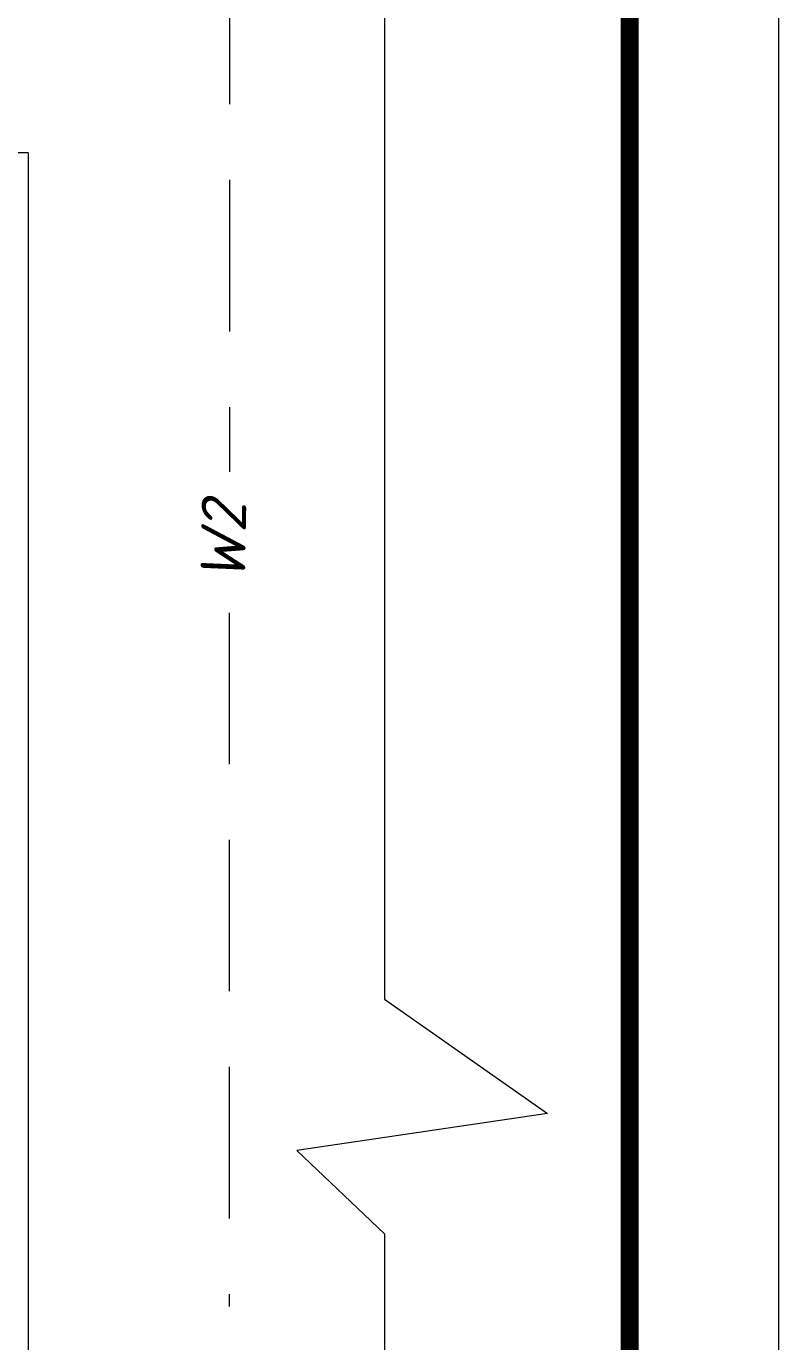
# Model space of a CAD drawing. Header units: millimetres. Extents: x 27137 to 30937, y -4667 to -569.
# Drawn here: x 28946.45 to 28971.7, y -697.48 to -653.35 of the extents above; entities that cross this region are included whole.
import ezdxf

# ---------------------------------------------------------------- set-up
doc = ezdxf.new("R2010")
doc.units = ezdxf.units.MM
doc.header["$LTSCALE"] = 0.4
doc.linetypes.add('штриховаяX2', pattern=[38.1, 25.4, -12.7])
doc.styles.add('Isocpeur', font='isocpeui.ttf', dxfattribs={"height": 2.5})

msp = doc.modelspace()

# ---------------------------------------------------------------- linework, layer by layer
at = {"lineweight": 15}
for p, q in [((28958.4654, -638.5295), (28958.4665, -685.984)), ((28946.5115, -657.5985), (28931.5115, -657.5985)), ((28946.5115, -657.5985), (28946.5115, -702.5985)), ((28946.5115, -657.5985), (28946.5115, -702.5985)), ((28958.4665, -685.984), (28963.9434, -689.8227)), ((28963.9434, -689.8227), (28955.5306, -691.07)), ((28955.5306, -691.07), (28958.4666, -693.8626)), ((28958.4666, -693.8626), (28958.467, -708.806))]:
    msp.add_line(p, q, dxfattribs=at)
at = {"linetype": 'штриховаяX2', "lineweight": 15, "ltscale": 0.5}
for p, q in [((28953.2629, -643.2672), (28953.2624, -668.3046)), ((28953.2623, -673.0245), (28953.2618, -696.2958))]:
    msp.add_line(p, q, dxfattribs=at)
at = {"color": 7, "lineweight": 15}
msp.add_lwpolyline([(28130.6969, -1162.6747), (28971.6969, -1162.6747), (28971.6969, -568.6747), (28130.6969, -568.6747)], close=True, dxfattribs=at)
at = {"lineweight": 15, "const_width": 0.6}
msp.add_lwpolyline([(28150.6969, -1157.6747), (28966.6969, -1157.6747), (28966.6969, -573.6747), (28150.6969, -573.6747)], close=True, dxfattribs=at)
msp.add_lwpolyline([(28150.6969, -573.6747), (28966.6969, -573.6747), (28966.6969, -1157.6747), (28150.6969, -1157.6747)], dxfattribs=at)

# ---------------------------------------------------------------- texts
at = {"linetype": 'штриховаяX2', "lineweight": 15, "insert": (28952.3318, -669.3079), "char_height": 1.5, "attachment_point": 3, "rotation": 89.09014, "style": 'Isocpeur'}
msp.add_mtext_dynamic_manual_height_columns('W2', width=3.719358, gutter_width=12.5, heights=[0], dxfattribs=at)

doc.saveas('drawing.dxf')
